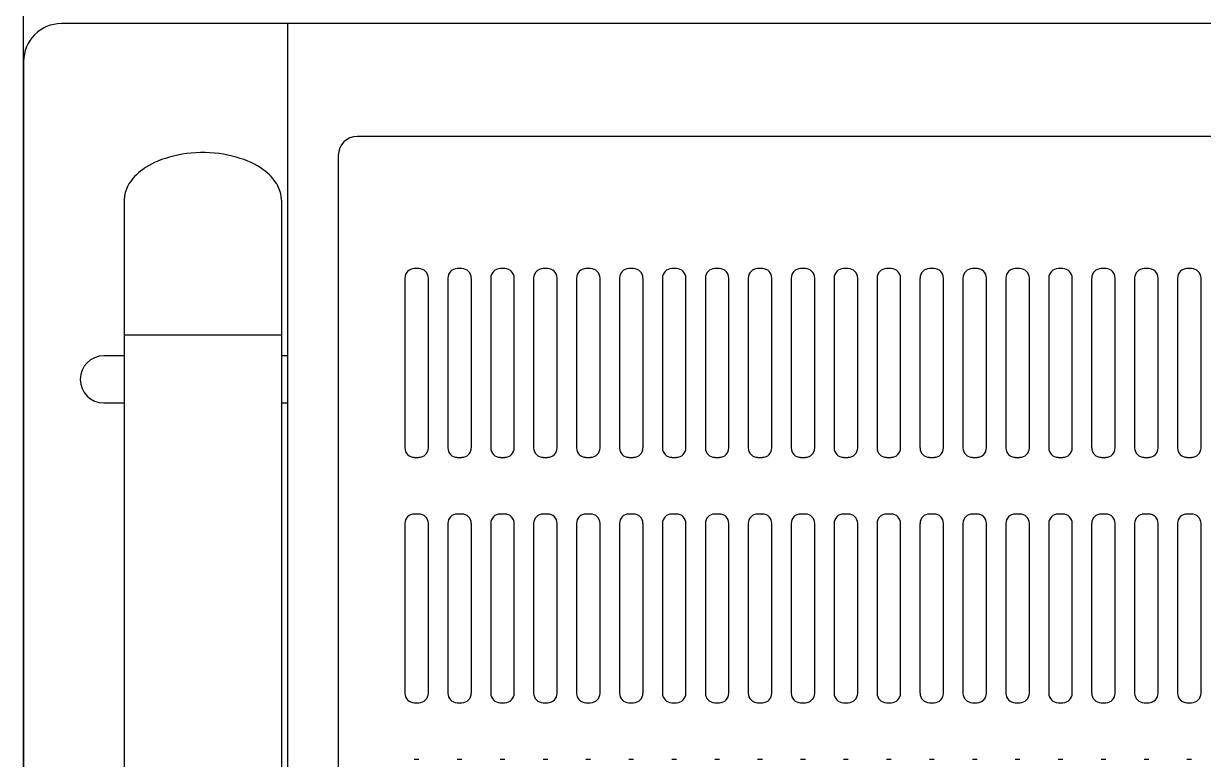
# Model space of a CAD drawing. Header units: millimetres. Extents: x 969 to 1551, y 435 to 847.
# Drawn here: x 1050 to 1062.56, y 544.4 to 552.24 of the extents above; entities that cross this region are included whole.
import ezdxf

# ---------------------------------------------------------------- set-up
doc = ezdxf.new("R2010")
doc.units = ezdxf.units.MM

# ---------------------------------------------------------------- blocks, each defined once
blk = doc.blocks.new('机柜—工控机')
at = {"color": 0}
for p, q in [((2.813, 17.78), (0.402, 17.78)), ((2.813, 14.244), (2.813, 17.78)), ((45.605, 17.78), (2.813, 17.78)), ((0, 17.378), (0, 0.402)), ((24.008, 16.578), (3.552, 16.578)), ((1.469, 16.332), (1.431, 16.316)), ((1.51, 16.346), (1.469, 16.332)), ((1.552, 16.359), (1.51, 16.346)), ((1.596, 16.37), (1.552, 16.359)), ((1.641, 16.381), (1.596, 16.37)), ((1.688, 16.389), (1.641, 16.381)), ((1.736, 16.396), (1.688, 16.389)), ((1.784, 16.402), (1.736, 16.396)), ((1.834, 16.405), (1.784, 16.402)), ((1.884, 16.407), (1.834, 16.405)), ((1.934, 16.407), (1.884, 16.407)), ((1.983, 16.405), (1.934, 16.407)), ((2.033, 16.402), (1.983, 16.405)), ((2.082, 16.396), (2.033, 16.402)), ((2.129, 16.389), (2.082, 16.396)), ((2.176, 16.381), (2.129, 16.389)), ((2.221, 16.37), (2.176, 16.381)), ((2.265, 16.359), (2.221, 16.37)), ((2.307, 16.346), (2.265, 16.359)), ((2.348, 16.332), (2.307, 16.346)), ((2.386, 16.316), (2.348, 16.332)), ((3.351, 16.378), (3.351, 4.035)), ((1.245, 16.209), (1.222, 16.19)), ((1.271, 16.228), (1.245, 16.209)), ((1.299, 16.247), (1.271, 16.228)), ((1.329, 16.266), (1.299, 16.247)), ((1.361, 16.283), (1.329, 16.266)), ((1.395, 16.3), (1.361, 16.283)), ((1.431, 16.316), (1.395, 16.3)), ((2.422, 16.3), (2.386, 16.316)), ((2.457, 16.283), (2.422, 16.3)), ((2.489, 16.266), (2.457, 16.283)), ((2.519, 16.247), (2.489, 16.266)), ((2.546, 16.228), (2.519, 16.247)), ((2.572, 16.209), (2.546, 16.228)), ((2.595, 16.19), (2.572, 16.209)), ((1.134, 16.092), (1.122, 16.073)), ((1.148, 16.111), (1.134, 16.092)), ((1.164, 16.131), (1.148, 16.111)), ((1.181, 16.151), (1.164, 16.131)), ((1.201, 16.17), (1.181, 16.151)), ((1.222, 16.19), (1.201, 16.17)), ((2.617, 16.17), (2.595, 16.19)), ((2.636, 16.151), (2.617, 16.17)), ((2.654, 16.131), (2.636, 16.151)), ((2.669, 16.111), (2.654, 16.131)), ((2.683, 16.092), (2.669, 16.111)), ((2.695, 16.073), (2.683, 16.092)), ((1.079, 15.964), (1.076, 15.948)), ((1.083, 15.981), (1.079, 15.964)), ((1.088, 15.999), (1.083, 15.981)), ((1.094, 16.017), (1.088, 15.999)), ((1.102, 16.035), (1.094, 16.017)), ((1.111, 16.054), (1.102, 16.035)), ((1.122, 16.073), (1.111, 16.054)), ((2.706, 16.054), (2.695, 16.073)), ((2.715, 16.035), (2.706, 16.054)), ((2.723, 16.017), (2.715, 16.035)), ((2.729, 15.999), (2.723, 16.017)), ((2.734, 15.981), (2.729, 15.999)), ((2.738, 15.964), (2.734, 15.981)), ((2.741, 15.948), (2.738, 15.964)), ((1.074, 15.931), (1.072, 15.916)), ((1.072, 15.916), (1.072, 15.9)), ((1.072, 15.9), (1.072, 14.465)), ((1.076, 15.948), (1.074, 15.931)), ((2.744, 15.931), (2.741, 15.948)), ((2.745, 15.916), (2.744, 15.931)), ((2.745, 15.9), (2.745, 15.916)), ((2.745, 15.9), (2.745, 14.465)), ((4.21, 15.172), (4.16, 15.172)), ((4.667, 15.172), (4.617, 15.172)), ((5.124, 15.172), (5.074, 15.172)), ((5.581, 15.172), (5.531, 15.172)), ((6.038, 15.172), (5.988, 15.172)), ((6.495, 15.172), (6.445, 15.172)), ((6.952, 15.172), (6.902, 15.172)), ((7.409, 15.172), (7.359, 15.172)), ((7.867, 15.172), (7.816, 15.172)), ((8.324, 15.172), (8.273, 15.172)), ((8.781, 15.172), (8.73, 15.172)), ((9.238, 15.172), (9.187, 15.172)), ((9.695, 15.172), (9.645, 15.172)), ((10.152, 15.172), (10.102, 15.172)), ((10.609, 15.172), (10.559, 15.172)), ((11.066, 15.172), (11.016, 15.172)), ((11.523, 15.172), (11.473, 15.172)), ((11.98, 15.172), (11.93, 15.172)), ((12.437, 15.172), (12.387, 15.172)), ((4.059, 15.072), (4.059, 13.264)), ((4.311, 13.264), (4.311, 15.072)), ((4.516, 15.072), (4.516, 13.264)), ((4.768, 13.264), (4.768, 15.072)), ((4.974, 15.072), (4.974, 13.264)), ((5.225, 13.264), (5.225, 15.072)), ((5.431, 15.072), (5.431, 13.264)), ((5.682, 13.264), (5.682, 15.072)), ((5.888, 15.072), (5.888, 13.264)), ((6.139, 13.264), (6.139, 15.072)), ((6.345, 15.072), (6.345, 13.264)), ((6.596, 13.264), (6.596, 15.072)), ((6.802, 15.072), (6.802, 13.264)), ((7.053, 13.264), (7.053, 15.072)), ((7.259, 15.072), (7.259, 13.264)), ((7.51, 13.264), (7.51, 15.072)), ((7.716, 15.072), (7.716, 13.264)), ((7.967, 13.264), (7.967, 15.072)), ((8.173, 15.072), (8.173, 13.264)), ((8.424, 13.264), (8.424, 15.072)), ((8.63, 15.072), (8.63, 13.264)), ((8.881, 13.264), (8.881, 15.072)), ((9.087, 15.072), (9.087, 13.264)), ((9.338, 13.264), (9.338, 15.072)), ((9.544, 15.072), (9.544, 13.264)), ((9.795, 13.264), (9.795, 15.072)), ((10.001, 15.072), (10.001, 13.264)), ((10.252, 13.264), (10.252, 15.072)), ((10.458, 15.072), (10.458, 13.264)), ((10.709, 13.264), (10.709, 15.072)), ((10.915, 15.072), (10.915, 13.264)), ((11.166, 13.264), (11.166, 15.072)), ((11.372, 15.072), (11.372, 13.264)), ((11.623, 13.264), (11.623, 15.072)), ((11.829, 15.072), (11.829, 13.264)), ((12.08, 13.264), (12.08, 15.072)), ((12.286, 15.072), (12.286, 13.264)), ((12.538, 13.264), (12.538, 15.072)), ((1.074, 14.465), (1.072, 14.465)), ((1.072, 14.465), (1.072, 14.465)), ((1.072, 14.465), (1.072, 3.415)), ((1.076, 14.465), (1.074, 14.465)), ((1.079, 14.465), (1.076, 14.465)), ((1.083, 14.465), (1.079, 14.465)), ((1.088, 14.465), (1.083, 14.465)), ((1.094, 14.465), (1.088, 14.465)), ((1.102, 14.465), (1.094, 14.465)), ((1.111, 14.465), (1.102, 14.465)), ((1.122, 14.465), (1.111, 14.465)), ((1.134, 14.465), (1.122, 14.465)), ((1.148, 14.465), (1.134, 14.465)), ((1.164, 14.465), (1.148, 14.465)), ((1.181, 14.465), (1.164, 14.465)), ((1.201, 14.465), (1.181, 14.465)), ((1.222, 14.465), (1.201, 14.465)), ((1.245, 14.465), (1.222, 14.465)), ((1.271, 14.465), (1.245, 14.465)), ((1.299, 14.465), (1.271, 14.465)), ((1.329, 14.465), (1.299, 14.465)), ((1.361, 14.465), (1.329, 14.465)), ((1.395, 14.465), (1.361, 14.465)), ((1.431, 14.465), (1.395, 14.465)), ((1.469, 14.465), (1.431, 14.465)), ((1.51, 14.465), (1.469, 14.465)), ((1.552, 14.465), (1.51, 14.465)), ((1.596, 14.465), (1.552, 14.465)), ((1.641, 14.465), (1.596, 14.465)), ((1.688, 14.465), (1.641, 14.465)), ((1.736, 14.465), (1.688, 14.465)), ((1.784, 14.465), (1.736, 14.465)), ((1.834, 14.465), (1.784, 14.465)), ((1.884, 14.465), (1.834, 14.465)), ((1.934, 14.465), (1.884, 14.465)), ((1.983, 14.465), (1.934, 14.465)), ((2.033, 14.465), (1.983, 14.465)), ((2.082, 14.465), (2.033, 14.465)), ((2.129, 14.465), (2.082, 14.465)), ((2.176, 14.465), (2.129, 14.465)), ((2.221, 14.465), (2.176, 14.465)), ((2.265, 14.465), (2.221, 14.465)), ((2.307, 14.465), (2.265, 14.465)), ((2.348, 14.465), (2.307, 14.465)), ((2.386, 14.465), (2.348, 14.465)), ((2.422, 14.465), (2.386, 14.465)), ((2.457, 14.465), (2.422, 14.465)), ((2.489, 14.465), (2.457, 14.465)), ((2.519, 14.465), (2.489, 14.465)), ((2.546, 14.465), (2.519, 14.465)), ((2.572, 14.465), (2.546, 14.465)), ((2.595, 14.465), (2.572, 14.465)), ((2.617, 14.465), (2.595, 14.465)), ((2.636, 14.465), (2.617, 14.465)), ((2.654, 14.465), (2.636, 14.465)), ((2.669, 14.465), (2.654, 14.465)), ((2.683, 14.465), (2.669, 14.465)), ((2.695, 14.465), (2.683, 14.465)), ((2.706, 14.465), (2.695, 14.465)), ((2.715, 14.465), (2.706, 14.465)), ((2.723, 14.465), (2.715, 14.465)), ((2.729, 14.465), (2.723, 14.465)), ((2.734, 14.465), (2.729, 14.465)), ((2.738, 14.465), (2.734, 14.465)), ((2.741, 14.465), (2.738, 14.465)), ((2.744, 14.465), (2.741, 14.465)), ((2.745, 14.465), (2.744, 14.465)), ((2.745, 14.465), (2.745, 14.465)), ((2.745, 14.465), (2.745, 3.415)), ((1.072, 14.244), (0.854, 14.244)), ((2.813, 14.244), (2.745, 14.244)), ((2.813, 13.742), (2.813, 14.244)), ((0.854, 13.742), (1.072, 13.742)), ((2.745, 13.742), (2.813, 13.742)), ((2.813, 4.038), (2.813, 13.742)), ((4.16, 13.163), (4.21, 13.163)), ((4.617, 13.163), (4.667, 13.163)), ((5.074, 13.163), (5.124, 13.163)), ((5.531, 13.163), (5.581, 13.163)), ((5.988, 13.163), (6.038, 13.163)), ((6.445, 13.163), (6.495, 13.163)), ((6.902, 13.163), (6.952, 13.163)), ((7.359, 13.163), (7.409, 13.163)), ((7.816, 13.163), (7.867, 13.163)), ((8.273, 13.163), (8.324, 13.163)), ((8.73, 13.163), (8.781, 13.163)), ((9.187, 13.163), (9.238, 13.163)), ((9.645, 13.163), (9.695, 13.163)), ((10.102, 13.163), (10.152, 13.163)), ((10.559, 13.163), (10.609, 13.163)), ((11.016, 13.163), (11.066, 13.163)), ((11.473, 13.163), (11.523, 13.163)), ((11.93, 13.163), (11.98, 13.163)), ((12.387, 13.163), (12.437, 13.163)), ((4.059, 12.46), (4.059, 10.652)), ((4.21, 12.56), (4.16, 12.56)), ((4.311, 10.652), (4.311, 12.46)), ((4.516, 12.46), (4.516, 10.652)), ((4.667, 12.56), (4.617, 12.56)), ((4.768, 10.652), (4.768, 12.46)), ((4.974, 12.46), (4.974, 10.652)), ((5.124, 12.56), (5.074, 12.56)), ((5.225, 10.652), (5.225, 12.46)), ((5.431, 12.46), (5.431, 10.652)), ((5.581, 12.56), (5.531, 12.56)), ((5.682, 10.652), (5.682, 12.46)), ((5.888, 12.46), (5.888, 10.652)), ((6.038, 12.56), (5.988, 12.56)), ((6.139, 10.652), (6.139, 12.46)), ((6.345, 12.46), (6.345, 10.652)), ((6.495, 12.56), (6.445, 12.56)), ((6.596, 10.652), (6.596, 12.46)), ((6.802, 12.46), (6.802, 10.652)), ((6.952, 12.56), (6.902, 12.56)), ((7.053, 10.652), (7.053, 12.46)), ((7.259, 12.46), (7.259, 10.652)), ((7.409, 12.56), (7.359, 12.56)), ((7.51, 10.652), (7.51, 12.46)), ((7.716, 12.46), (7.716, 10.652)), ((7.867, 12.56), (7.816, 12.56)), ((7.967, 10.652), (7.967, 12.46)), ((8.173, 12.46), (8.173, 10.652)), ((8.324, 12.56), (8.273, 12.56)), ((8.424, 10.652), (8.424, 12.46)), ((8.63, 12.46), (8.63, 10.652)), ((8.781, 12.56), (8.73, 12.56)), ((8.881, 10.652), (8.881, 12.46)), ((9.087, 12.46), (9.087, 10.652)), ((9.238, 12.56), (9.187, 12.56)), ((9.338, 10.652), (9.338, 12.46)), ((9.544, 12.46), (9.544, 10.652)), ((9.695, 12.56), (9.645, 12.56)), ((9.795, 10.652), (9.795, 12.46)), ((10.001, 12.46), (10.001, 10.652)), ((10.152, 12.56), (10.102, 12.56)), ((10.252, 10.652), (10.252, 12.46)), ((10.458, 12.46), (10.458, 10.652)), ((10.609, 12.56), (10.559, 12.56)), ((10.709, 10.652), (10.709, 12.46)), ((10.915, 12.46), (10.915, 10.652)), ((11.066, 12.56), (11.016, 12.56)), ((11.166, 10.652), (11.166, 12.46)), ((11.372, 12.46), (11.372, 10.652)), ((11.523, 12.56), (11.473, 12.56)), ((11.623, 10.652), (11.623, 12.46)), ((11.829, 12.46), (11.829, 10.652)), ((11.98, 12.56), (11.93, 12.56)), ((12.08, 10.652), (12.08, 12.46)), ((12.286, 12.46), (12.286, 10.652)), ((12.437, 12.56), (12.387, 12.56)), ((12.538, 10.652), (12.538, 12.46)), ((4.16, 10.551), (4.21, 10.551)), ((4.617, 10.551), (4.667, 10.551)), ((5.074, 10.551), (5.124, 10.551)), ((5.531, 10.551), (5.581, 10.551)), ((5.988, 10.551), (6.038, 10.551)), ((6.445, 10.551), (6.495, 10.551)), ((6.902, 10.551), (6.952, 10.551)), ((7.359, 10.551), (7.409, 10.551)), ((7.816, 10.551), (7.867, 10.551)), ((8.273, 10.551), (8.324, 10.551)), ((8.73, 10.551), (8.781, 10.551)), ((9.187, 10.551), (9.238, 10.551)), ((9.645, 10.551), (9.695, 10.551)), ((10.102, 10.551), (10.152, 10.551)), ((10.559, 10.551), (10.609, 10.551)), ((11.016, 10.551), (11.066, 10.551)), ((11.473, 10.551), (11.523, 10.551)), ((11.93, 10.551), (11.98, 10.551)), ((12.387, 10.551), (12.437, 10.551)), ((4.21, 9.949), (4.16, 9.949)), ((4.667, 9.949), (4.617, 9.949)), ((5.124, 9.949), (5.074, 9.949)), ((5.581, 9.949), (5.531, 9.949)), ((6.038, 9.949), (5.988, 9.949)), ((6.495, 9.949), (6.445, 9.949)), ((6.952, 9.949), (6.902, 9.949)), ((7.409, 9.949), (7.359, 9.949)), ((7.867, 9.949), (7.816, 9.949)), ((8.324, 9.949), (8.273, 9.949)), ((8.781, 9.949), (8.73, 9.949)), ((9.238, 9.949), (9.187, 9.949)), ((9.695, 9.949), (9.645, 9.949)), ((10.152, 9.949), (10.102, 9.949)), ((10.609, 9.949), (10.559, 9.949)), ((11.066, 9.949), (11.016, 9.949)), ((11.523, 9.949), (11.473, 9.949)), ((11.98, 9.949), (11.93, 9.949)), ((12.437, 9.949), (12.387, 9.949))]:
    blk.add_line(p, q, dxfattribs=at)
for centre, radius, start, end in [((0.402, 17.378), 0.402, 90, 180), ((3.552, 16.378), 0.201, 90, 180), ((4.16, 15.072), 0.1, 90, 180), ((4.21, 15.072), 0.1, 0, 90), ((4.617, 15.072), 0.1, 90, 180), ((4.667, 15.072), 0.1, 0, 90), ((5.074, 15.072), 0.1, 90, 180), ((5.124, 15.072), 0.1, 0, 90), ((5.531, 15.072), 0.1, 90, 180), ((5.581, 15.072), 0.1, 0, 90), ((5.988, 15.072), 0.1, 90, 180), ((6.038, 15.072), 0.1, 0, 90), ((6.445, 15.072), 0.1, 90, 180), ((6.495, 15.072), 0.1, 0, 90), ((6.902, 15.072), 0.1, 90, 180), ((6.952, 15.072), 0.1, 0, 90), ((7.359, 15.072), 0.1, 90, 180), ((7.409, 15.072), 0.1, 0, 90), ((7.816, 15.072), 0.1, 90, 180), ((7.867, 15.072), 0.1, 0, 90), ((8.273, 15.072), 0.1, 90, 180), ((8.324, 15.072), 0.1, 0, 90), ((8.73, 15.072), 0.1, 90, 180), ((8.781, 15.072), 0.1, 0, 90), ((9.187, 15.072), 0.1, 90, 180), ((9.238, 15.072), 0.1, 0, 90), ((9.645, 15.072), 0.1, 90, 180), ((9.695, 15.072), 0.1, 0, 90), ((10.102, 15.072), 0.1, 90, 180), ((10.152, 15.072), 0.1, 0, 90), ((10.559, 15.072), 0.1, 90, 180), ((10.609, 15.072), 0.1, 0, 90), ((11.016, 15.072), 0.1, 90, 180), ((11.066, 15.072), 0.1, 0, 90), ((11.473, 15.072), 0.1, 90, 180), ((11.523, 15.072), 0.1, 0, 90), ((11.93, 15.072), 0.1, 90, 180), ((11.98, 15.072), 0.1, 0, 90), ((12.387, 15.072), 0.1, 90, 180), ((12.437, 15.072), 0.1, 0, 90), ((0.854, 13.993), 0.251, 90, 180), ((0.854, 13.993), 0.251, 180, 270), ((4.16, 13.264), 0.1, 180, 270), ((4.21, 13.264), 0.1, 270, 0), ((4.617, 13.264), 0.1, 180, 270), ((4.667, 13.264), 0.1, 270, 0), ((5.074, 13.264), 0.1, 180, 270), ((5.124, 13.264), 0.1, 270, 0), ((5.531, 13.264), 0.1, 180, 270), ((5.581, 13.264), 0.1, 270, 0), ((5.988, 13.264), 0.1, 180, 270), ((6.038, 13.264), 0.1, 270, 0), ((6.445, 13.264), 0.1, 180, 270), ((6.495, 13.264), 0.1, 270, 0), ((6.902, 13.264), 0.1, 180, 270), ((6.952, 13.264), 0.1, 270, 0), ((7.359, 13.264), 0.1, 180, 270), ((7.409, 13.264), 0.1, 270, 0), ((7.816, 13.264), 0.1, 180, 270), ((7.867, 13.264), 0.1, 270, 0), ((8.273, 13.264), 0.1, 180, 270), ((8.324, 13.264), 0.1, 270, 0), ((8.73, 13.264), 0.1, 180, 270), ((8.781, 13.264), 0.1, 270, 0), ((9.187, 13.264), 0.1, 180, 270), ((9.238, 13.264), 0.1, 270, 0), ((9.645, 13.264), 0.1, 180, 270), ((9.695, 13.264), 0.1, 270, 0), ((10.102, 13.264), 0.1, 180, 270), ((10.152, 13.264), 0.1, 270, 0), ((10.559, 13.264), 0.1, 180, 270), ((10.609, 13.264), 0.1, 270, 0), ((11.016, 13.264), 0.1, 180, 270), ((11.066, 13.264), 0.1, 270, 0), ((11.473, 13.264), 0.1, 180, 270), ((11.523, 13.264), 0.1, 270, 0), ((11.93, 13.264), 0.1, 180, 270), ((11.98, 13.264), 0.1, 270, 0), ((12.387, 13.264), 0.1, 180, 270), ((12.437, 13.264), 0.1, 270, 0), ((4.16, 12.46), 0.1, 90, 180), ((4.21, 12.46), 0.1, 0, 90), ((4.617, 12.46), 0.1, 90, 180), ((4.667, 12.46), 0.1, 0, 90), ((5.074, 12.46), 0.1, 90, 180), ((5.124, 12.46), 0.1, 0, 90), ((5.531, 12.46), 0.1, 90, 180), ((5.581, 12.46), 0.1, 0, 90), ((5.988, 12.46), 0.1, 90, 180), ((6.038, 12.46), 0.1, 0, 90), ((6.445, 12.46), 0.1, 90, 180), ((6.495, 12.46), 0.1, 0, 90), ((6.902, 12.46), 0.1, 90, 180), ((6.952, 12.46), 0.1, 0, 90), ((7.359, 12.46), 0.1, 90, 180), ((7.409, 12.46), 0.1, 0, 90), ((7.816, 12.46), 0.1, 90, 180), ((7.867, 12.46), 0.1, 0, 90), ((8.273, 12.46), 0.1, 90, 180), ((8.324, 12.46), 0.1, 0, 90), ((8.73, 12.46), 0.1, 90, 180), ((8.781, 12.46), 0.1, 0, 90), ((9.187, 12.46), 0.1, 90, 180), ((9.238, 12.46), 0.1, 0, 90), ((9.645, 12.46), 0.1, 90, 180), ((9.695, 12.46), 0.1, 0, 90), ((10.102, 12.46), 0.1, 90, 180), ((10.152, 12.46), 0.1, 0, 90), ((10.559, 12.46), 0.1, 90, 180), ((10.609, 12.46), 0.1, 0, 90), ((11.016, 12.46), 0.1, 90, 180), ((11.066, 12.46), 0.1, 0, 90), ((11.473, 12.46), 0.1, 90, 180), ((11.523, 12.46), 0.1, 0, 90), ((11.93, 12.46), 0.1, 90, 180), ((11.98, 12.46), 0.1, 0, 90), ((12.387, 12.46), 0.1, 90, 180), ((12.437, 12.46), 0.1, 0, 90), ((4.16, 10.652), 0.1, 180, 270), ((4.21, 10.652), 0.1, 270, 0), ((4.617, 10.652), 0.1, 180, 270), ((4.667, 10.652), 0.1, 270, 0), ((5.074, 10.652), 0.1, 180, 270), ((5.124, 10.652), 0.1, 270, 0), ((5.531, 10.652), 0.1, 180, 270), ((5.581, 10.652), 0.1, 270, 0), ((5.988, 10.652), 0.1, 180, 270), ((6.038, 10.652), 0.1, 270, 0), ((6.445, 10.652), 0.1, 180, 270), ((6.495, 10.652), 0.1, 270, 0), ((6.902, 10.652), 0.1, 180, 270), ((6.952, 10.652), 0.1, 270, 0), ((7.359, 10.652), 0.1, 180, 270), ((7.409, 10.652), 0.1, 270, 0), ((7.816, 10.652), 0.1, 180, 270), ((7.867, 10.652), 0.1, 270, 0), ((8.273, 10.652), 0.1, 180, 270), ((8.324, 10.652), 0.1, 270, 0), ((8.73, 10.652), 0.1, 180, 270), ((8.781, 10.652), 0.1, 270, 0), ((9.187, 10.652), 0.1, 180, 270), ((9.238, 10.652), 0.1, 270, 0), ((9.645, 10.652), 0.1, 180, 270), ((9.695, 10.652), 0.1, 270, 0), ((10.102, 10.652), 0.1, 180, 270), ((10.152, 10.652), 0.1, 270, 0), ((10.559, 10.652), 0.1, 180, 270), ((10.609, 10.652), 0.1, 270, 0), ((11.016, 10.652), 0.1, 180, 270), ((11.066, 10.652), 0.1, 270, 0), ((11.473, 10.652), 0.1, 180, 270), ((11.523, 10.652), 0.1, 270, 0), ((11.93, 10.652), 0.1, 180, 270), ((11.98, 10.652), 0.1, 270, 0), ((12.387, 10.652), 0.1, 180, 270), ((12.437, 10.652), 0.1, 270, 0)]:
    blk.add_arc(centre, radius, start, end, dxfattribs=at)
blk = doc.blocks.new('*U25')
at = {"color": 0}
blk.add_lwpolyline([(5.791, 226.402), (54.209, 226.402), (54.209, 8.598), (5.791, 8.598)], close=True, dxfattribs=at)

msp = doc.modelspace()

# ---------------------------------------------------------------- block references
at = {"color": 4}
msp.add_blockref('*U25', (1044.209, 441.402), dxfattribs=at)
at = {"color": 3}
msp.add_blockref('机柜—工控机', (1050, 534.455), dxfattribs=at)

doc.saveas('drawing.dxf')
